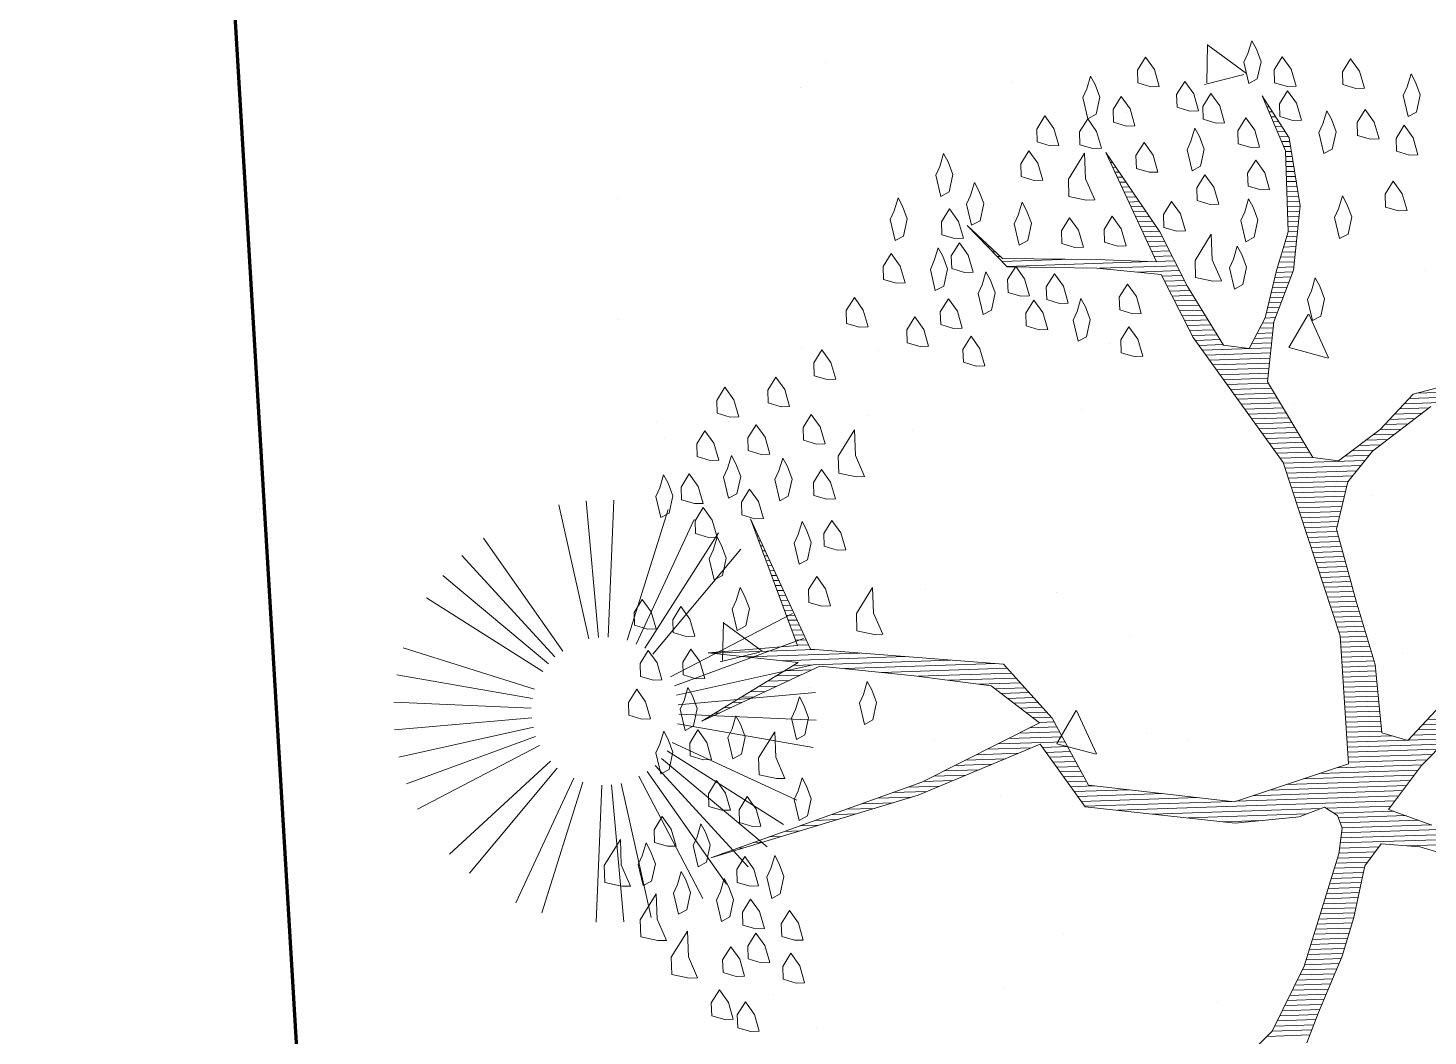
# Model space of a CAD drawing. Header units: millimetres. Extents: x 111 to 1506, y 14 to 566.
# Drawn here: x 216.004 to 217.943, y 135.27 to 136.667 of the extents above; entities that cross this region are included whole.
import ezdxf

# ---------------------------------------------------------------- set-up
doc = ezdxf.new("R2010")
doc.units = ezdxf.units.MM
for name, color, linetype, lineweight in [('ARBOLES', 78, 'Continuous', 5), ('mobiliario', 45, 'Continuous', 13), ('PALMERAS114', 114, 'Continuous', 5)]:
    doc.layers.add(name, color=color, linetype=linetype, lineweight=lineweight)
doc.styles.add('ATTR', font='romans.shx', dxfattribs={"width": 0.8, "height": 2.52})

# ---------------------------------------------------------------- blocks, each defined once
blk = doc.blocks.new('EVG7')
for p, q in [((-6.59, 19.1), (-16.71, 56.87)), ((-3.91, 19.67), (-9.01, 58.4)), ((1.55, 19.67), (6.65, 58.4)), ((4.23, 19.1), (14.35, 56.87)), ((-9.21, 18.3), (-24.14, 54.35)), ((6.85, 18.3), (21.78, 54.35)), ((-11.62, 16.99), (-31.18, 50.87)), ((9.26, 16.99), (28.82, 50.87)), ((-13.82, 15.38), (-37.7, 46.51)), ((-16, 13.74), (-43.6, 41.34)), ((-17.84, 11.7), (-48.78, 35.44)), ((15.48, 11.7), (46.42, 35.44)), ((17.04, 9.43), (50.78, 28.91)), ((-20.59, 6.96), (-56.61, 21.87)), ((18.24, 6.96), (54.25, 21.87)), ((-21.61, 4.39), (-59.13, 14.44)), ((19.8, 1.68), (58.31, 6.74)), ((-22.19, -1.09), (-61.18, -1.09)), ((-22.16, -3.85), (-60.66, -8.92)), ((19.8, -3.85), (58.31, -8.92)), ((19.83, -1.09), (58.82, -1.09)), ((19.25, -6.56), (56.78, -16.62)), ((-20.59, -9.13), (-56.61, -24.05)), ((-19.4, -11.61), (-53.14, -31.09)), ((-17.84, -13.87), (-48.78, -37.61)), ((15.48, -13.87), (46.42, -37.61)), ((-13.82, -17.56), (-37.7, -48.69)), ((-11.62, -19.17), (-31.18, -53.05)), ((9.26, -19.17), (28.82, -53.05)), ((11.46, -17.56), (35.35, -48.69)), ((13.64, -15.91), (41.25, -43.51)), ((-9.21, -20.47), (-24.14, -56.52)), ((-6.59, -21.27), (-16.71, -59.04)), ((-3.91, -21.84), (-9.01, -60.57)), ((-1.18, -22.12), (-1.18, -61.09)), ((4.23, -21.27), (14.35, -59.04)), ((6.85, -20.47), (21.78, -56.52))]:
    blk.add_line(p, q)
at = {"style": 'ATTR', "width": 0.8, "flags": 9}
blk.add_attdef('ESTCODE', (0, 0), '', height=0.7, dxfattribs=at)
blk = doc.blocks.new('*X16')
at = {"color": 0}
for p, q in [((17.5775, 17.92), (17.578, 17.92)), ((17.5814, 17.91), (17.584, 17.91)), ((17.5852, 17.9), (17.59, 17.9)), ((17.5891, 17.89), (17.596, 17.89)), ((17.5929, 17.88), (17.602, 17.88)), ((17.5967, 17.87), (17.608, 17.87)), ((17.6006, 17.86), (17.614, 17.86)), ((17.6044, 17.85), (17.62, 17.85)), ((17.6083, 17.84), (17.626, 17.84)), ((17.2621, 17.82), (17.2622, 17.82)), ((17.2663, 17.81), (17.2685, 17.81)), ((17.6121, 17.83), (17.6285, 17.83)), ((17.616, 17.82), (17.6298, 17.82)), ((17.6191, 17.81), (17.631, 17.81)), ((17.2706, 17.8), (17.2748, 17.8)), ((17.2748, 17.79), (17.2811, 17.79)), ((17.6191, 17.8), (17.6323, 17.8)), ((17.6191, 17.79), (17.6335, 17.79)), ((17.279, 17.78), (17.2874, 17.78)), ((17.2832, 17.77), (17.2937, 17.77)), ((17.2875, 17.76), (17.3001, 17.76)), ((17.6191, 17.78), (17.6348, 17.78)), ((17.6191, 17.77), (17.636, 17.77)), ((17.6191, 17.76), (17.6373, 17.76)), ((17.2917, 17.75), (17.3064, 17.75)), ((17.2959, 17.74), (17.3127, 17.74)), ((17.3002, 17.73), (17.319, 17.73)), ((17.6191, 17.75), (17.6385, 17.75)), ((17.6191, 17.74), (17.6398, 17.74)), ((17.6191, 17.73), (17.641, 17.73)), ((17.3044, 17.72), (17.3253, 17.72)), ((17.3086, 17.71), (17.3316, 17.71)), ((17.3129, 17.7), (17.3379, 17.7)), ((17.6191, 17.72), (17.6423, 17.72)), ((17.6191, 17.71), (17.6435, 17.71)), ((17.6191, 17.7), (17.6445, 17.7)), ((16.9852, 17.68), (16.9856, 17.68)), ((17.3171, 17.69), (17.3443, 17.69)), ((17.3213, 17.68), (17.3506, 17.68)), ((17.6191, 17.69), (17.6431, 17.69)), ((17.6191, 17.68), (17.6418, 17.68)), ((16.9942, 17.67), (16.9956, 17.67)), ((17.0032, 17.66), (17.0056, 17.66)), ((17.0122, 17.65), (17.0156, 17.65)), ((17.3256, 17.67), (17.3569, 17.67)), ((17.3298, 17.66), (17.3632, 17.66)), ((17.334, 17.65), (17.368, 17.65)), ((17.619, 17.65), (17.6378, 17.65)), ((17.6191, 17.67), (17.6405, 17.67)), ((17.6191, 17.66), (17.6391, 17.66)), ((17.0212, 17.64), (17.0256, 17.64)), ((17.0302, 17.63), (17.0356, 17.63)), ((17.0392, 17.62), (17.0456, 17.62)), ((17.3382, 17.64), (17.3727, 17.64)), ((17.3425, 17.63), (17.3773, 17.63)), ((17.3467, 17.62), (17.3819, 17.62)), ((17.6091, 17.62), (17.6338, 17.62)), ((17.6124, 17.63), (17.6351, 17.63)), ((17.6157, 17.64), (17.6365, 17.64)), ((17.0482, 17.61), (17.1861, 17.61)), ((17.0572, 17.6), (17.3444, 17.6)), ((17.2417, 17.59), (17.3957, 17.59)), ((17.3509, 17.61), (17.3865, 17.61)), ((17.3552, 17.6), (17.3911, 17.6)), ((17.5991, 17.59), (17.6298, 17.59)), ((17.6024, 17.6), (17.6311, 17.6)), ((17.6057, 17.61), (17.6325, 17.61)), ((17.3167, 17.58), (17.4003, 17.58)), ((17.3657, 17.57), (17.405, 17.57)), ((17.3704, 17.56), (17.4096, 17.56)), ((17.5899, 17.56), (17.6219, 17.56)), ((17.5926, 17.57), (17.6261, 17.57)), ((17.5957, 17.58), (17.6285, 17.58)), ((17.3751, 17.55), (17.4142, 17.55)), ((17.3797, 17.54), (17.4197, 17.54)), ((17.5844, 17.54), (17.6136, 17.54)), ((17.5872, 17.55), (17.6178, 17.55)), ((17.3844, 17.53), (17.4254, 17.53)), ((17.3891, 17.52), (17.4311, 17.52)), ((17.3937, 17.51), (17.4369, 17.51)), ((17.5762, 17.51), (17.6011, 17.51)), ((17.579, 17.52), (17.6053, 17.52)), ((17.5817, 17.53), (17.6094, 17.53)), ((17.3984, 17.5), (17.4426, 17.5)), ((17.4031, 17.49), (17.4483, 17.49)), ((17.4077, 17.48), (17.454, 17.48)), ((17.568, 17.48), (17.5886, 17.48)), ((17.5708, 17.49), (17.5928, 17.49)), ((17.5735, 17.5), (17.5969, 17.5)), ((17.4124, 17.47), (17.4597, 17.47)), ((17.4171, 17.46), (17.4654, 17.46)), ((17.4217, 17.45), (17.4711, 17.45)), ((17.5509, 17.45), (17.582, 17.45)), ((17.5566, 17.46), (17.5834, 17.46)), ((17.5623, 17.47), (17.5849, 17.47)), ((17.4276, 17.44), (17.4769, 17.44)), ((17.4343, 17.43), (17.4826, 17.43)), ((17.441, 17.42), (17.5777, 17.42)), ((17.5394, 17.43), (17.5792, 17.43)), ((17.5452, 17.44), (17.5806, 17.44)), ((17.4476, 17.41), (17.5763, 17.41)), ((17.4543, 17.4), (17.5749, 17.4)), ((17.461, 17.39), (17.5734, 17.39)), ((17.4676, 17.38), (17.572, 17.38)), ((17.4743, 17.37), (17.5706, 17.37)), ((17.481, 17.36), (17.5692, 17.36)), ((17.4876, 17.35), (17.5695, 17.35)), ((17.4943, 17.34), (17.5751, 17.34)), ((17.501, 17.33), (17.5807, 17.33)), ((17.5076, 17.32), (17.5862, 17.32)), ((17.5143, 17.31), (17.5918, 17.31)), ((17.8487, 17.31), (17.9816, 17.31)), ((17.8637, 17.32), (18.0288, 17.32)), ((17.521, 17.3), (17.5973, 17.3)), ((17.5276, 17.29), (17.6029, 17.29)), ((17.8287, 17.29), (17.887, 17.29)), ((17.8387, 17.3), (17.9283, 17.3)), ((17.5343, 17.28), (17.6084, 17.28)), ((17.541, 17.27), (17.614, 17.27)), ((17.5476, 17.26), (17.6195, 17.26)), ((17.7987, 17.26), (17.845, 17.26)), ((17.8087, 17.27), (17.859, 17.27)), ((17.8187, 17.28), (17.873, 17.28)), ((17.5543, 17.25), (17.6251, 17.25)), ((17.561, 17.24), (17.6307, 17.24)), ((17.5676, 17.23), (17.6362, 17.23)), ((17.7599, 17.23), (17.803, 17.23)), ((17.7741, 17.24), (17.817, 17.24)), ((17.7884, 17.25), (17.831, 17.25)), ((17.5743, 17.22), (17.6418, 17.22)), ((17.581, 17.21), (17.6473, 17.21)), ((17.5876, 17.2), (17.6529, 17.2)), ((17.717, 17.2), (17.7653, 17.2)), ((17.7313, 17.21), (17.775, 17.21)), ((17.7456, 17.22), (17.789, 17.22)), ((17.5939, 17.19), (17.7568, 17.19)), ((17.5968, 17.18), (17.7482, 17.18)), ((17.5998, 17.17), (17.7396, 17.17)), ((17.6027, 17.16), (17.731, 17.16)), ((17.6056, 17.15), (17.7225, 17.15)), ((17.6085, 17.14), (17.7189, 17.14)), ((17.6115, 17.13), (17.7161, 17.13)), ((17.6144, 17.12), (17.7134, 17.12)), ((16.5321, 17.11), (16.5325, 17.11)), ((16.5355, 17.1), (16.5367, 17.1)), ((16.5388, 17.09), (16.5409, 17.09)), ((17.6173, 17.11), (17.7107, 17.11)), ((17.6203, 17.1), (17.7079, 17.1)), ((17.6232, 17.09), (17.7052, 17.09)), ((16.5421, 17.08), (16.5451, 17.08)), ((16.5454, 17.07), (16.5493, 17.07)), ((16.5488, 17.06), (16.5535, 17.06)), ((17.6261, 17.08), (17.7025, 17.08)), ((17.629, 17.07), (17.6998, 17.07)), ((17.632, 17.06), (17.697, 17.06)), ((16.5521, 17.05), (16.5577, 17.05)), ((16.5554, 17.04), (16.5619, 17.04)), ((16.5588, 17.03), (16.566, 17.03)), ((17.6349, 17.05), (17.6968, 17.05)), ((17.6378, 17.04), (17.6992, 17.04)), ((17.6407, 17.03), (17.7015, 17.03)), ((16.5621, 17.02), (16.5702, 17.02)), ((16.5654, 17.01), (16.5744, 17.01)), ((17.6437, 17.02), (17.7039, 17.02)), ((17.6466, 17.01), (17.7062, 17.01)), ((16.5688, 17), (16.5786, 17)), ((16.5721, 16.99), (16.5828, 16.99)), ((16.5754, 16.98), (16.587, 16.98)), ((17.6495, 17), (17.7086, 17)), ((17.6524, 16.99), (17.7109, 16.99)), ((17.6554, 16.98), (17.7133, 16.98)), ((16.5788, 16.97), (16.5912, 16.97)), ((16.5821, 16.96), (16.5954, 16.96)), ((16.5854, 16.95), (16.5996, 16.95)), ((17.6583, 16.97), (17.7156, 16.97)), ((17.6612, 16.96), (17.718, 16.96)), ((17.6642, 16.95), (17.7204, 16.95)), ((16.5888, 16.94), (16.6038, 16.94)), ((16.5921, 16.93), (16.608, 16.93)), ((16.5954, 16.92), (16.6122, 16.92)), ((17.6671, 16.94), (17.7227, 16.94)), ((17.67, 16.93), (17.7251, 16.93)), ((17.6729, 16.92), (17.7274, 16.92)), ((16.5988, 16.91), (16.6164, 16.91)), ((16.6021, 16.9), (16.6206, 16.9)), ((17.6759, 16.91), (17.7298, 16.91)), ((17.6788, 16.9), (17.7324, 16.9)), ((16.6054, 16.89), (16.6248, 16.89)), ((16.6088, 16.88), (16.629, 16.88)), ((16.6121, 16.87), (16.6331, 16.87)), ((17.6817, 16.89), (17.7351, 16.89)), ((17.6846, 16.88), (17.7378, 16.88)), ((17.6876, 16.87), (17.7404, 16.87)), ((16.443, 16.85), (16.6488, 16.85)), ((16.513, 16.84), (16.7388, 16.84)), ((16.6154, 16.86), (16.6373, 16.86)), ((17.6905, 16.86), (17.7431, 16.86)), ((17.6934, 16.85), (17.7458, 16.85)), ((17.6957, 16.84), (17.7484, 16.84)), ((16.583, 16.83), (16.8288, 16.83)), ((16.5885, 16.81), (16.6422, 16.81)), ((16.6062, 16.82), (16.9188, 16.82)), ((16.7083, 16.81), (17.0088, 16.81)), ((17.6961, 16.83), (17.7511, 16.83)), ((17.6964, 16.82), (17.7538, 16.82)), ((17.6967, 16.81), (17.7564, 16.81)), ((16.5355, 16.78), (16.5722, 16.78)), ((16.5531, 16.79), (16.5956, 16.79)), ((16.5708, 16.8), (16.6189, 16.8)), ((16.7816, 16.8), (17.0309, 16.8)), ((16.8532, 16.79), (17.0394, 16.79)), ((16.9132, 16.78), (17.0478, 16.78)), ((17.6971, 16.8), (17.7591, 16.8)), ((17.6974, 16.79), (17.7618, 16.79)), ((17.6977, 16.78), (17.7639, 16.78)), ((16.5001, 16.76), (16.5256, 16.76)), ((16.5178, 16.77), (16.5489, 16.77)), ((16.9732, 16.77), (17.0563, 16.77)), ((17.0054, 16.76), (17.0647, 16.76)), ((17.6981, 16.77), (17.7645, 16.77)), ((17.6984, 16.76), (17.7651, 16.76)), ((16.447, 16.73), (16.4556, 16.73)), ((16.4647, 16.74), (16.4789, 16.74)), ((16.4824, 16.75), (16.5022, 16.75)), ((17.0177, 16.75), (17.0732, 16.75)), ((17.0299, 16.74), (17.0817, 16.74)), ((17.0421, 16.73), (17.0901, 16.73)), ((17.6987, 16.75), (17.7657, 16.75)), ((17.6991, 16.74), (17.7664, 16.74)), ((17.6994, 16.73), (17.767, 16.73)), ((16.4293, 16.72), (16.4322, 16.72)), ((17.0543, 16.72), (17.0986, 16.72)), ((17.0665, 16.71), (17.1071, 16.71)), ((17.0788, 16.7), (17.1155, 16.7)), ((17.6997, 16.72), (17.7676, 16.72)), ((17.7001, 16.71), (17.7682, 16.71)), ((17.7004, 16.7), (17.7689, 16.7)), ((17.0504, 16.67), (17.1313, 16.67)), ((17.0719, 16.68), (17.1263, 16.68)), ((17.091, 16.69), (17.1213, 16.69)), ((17.7007, 16.69), (17.7695, 16.69)), ((17.7011, 16.68), (17.7701, 16.68)), ((17.7014, 16.67), (17.7707, 16.67)), ((17.8635, 16.67), (17.9451, 16.67)), ((16.9858, 16.64), (17.0741, 16.64)), ((17.0073, 16.65), (17.1413, 16.65)), ((17.0288, 16.66), (17.1363, 16.66)), ((17.0964, 16.64), (17.1463, 16.64)), ((17.7017, 16.66), (17.7714, 16.66)), ((17.7021, 16.65), (17.772, 16.65)), ((17.7024, 16.64), (17.7924, 16.64)), ((17.8335, 16.64), (17.9134, 16.64)), ((17.8435, 16.65), (17.924, 16.65)), ((17.8535, 16.66), (17.9345, 16.66)), ((16.9427, 16.62), (17.0214, 16.62)), ((16.9642, 16.63), (17.0477, 16.63)), ((17.1031, 16.63), (17.1513, 16.63)), ((17.1097, 16.62), (17.1563, 16.62)), ((17.7027, 16.63), (17.8224, 16.63)), ((17.7031, 16.62), (17.8923, 16.62)), ((17.8235, 16.63), (17.9029, 16.63)), ((16.8781, 16.59), (16.9423, 16.59)), ((16.8996, 16.6), (16.9686, 16.6)), ((16.9211, 16.61), (16.995, 16.61)), ((17.1164, 16.61), (17.1613, 16.61)), ((17.1231, 16.6), (17.1663, 16.6)), ((17.1297, 16.59), (17.1713, 16.59)), ((17.7034, 16.61), (17.8818, 16.61)), ((17.7037, 16.6), (17.8712, 16.6)), ((17.7041, 16.59), (17.8606, 16.59)), ((16.7953, 16.56), (16.8632, 16.56)), ((16.8265, 16.57), (16.8895, 16.57)), ((16.8565, 16.58), (16.9159, 16.58)), ((17.1364, 16.58), (17.1763, 16.58)), ((17.1431, 16.57), (17.1813, 16.57)), ((17.1497, 16.56), (17.1971, 16.56)), ((17.6123, 16.56), (17.8338, 16.56)), ((17.646, 16.57), (17.8418, 16.57)), ((17.6798, 16.58), (17.8501, 16.58)), ((16.7015, 16.53), (16.7578, 16.53)), ((16.7328, 16.54), (16.7955, 16.54)), ((16.764, 16.55), (16.8332, 16.55)), ((17.1564, 16.55), (17.2651, 16.55)), ((17.163, 16.54), (17.3331, 16.54)), ((17.1697, 16.53), (17.401, 16.53)), ((17.511, 16.53), (17.8098, 16.53)), ((17.5448, 16.54), (17.8178, 16.54)), ((17.5785, 16.55), (17.8258, 16.55)), ((16.6078, 16.5), (16.6447, 16.5)), ((16.639, 16.51), (16.6824, 16.51)), ((16.6703, 16.52), (16.7201, 16.52)), ((17.1764, 16.52), (17.469, 16.52)), ((17.2412, 16.51), (17.7938, 16.51)), ((17.3112, 16.5), (17.6466, 16.5)), ((17.4773, 16.52), (17.8018, 16.52)), ((17.6564, 16.5), (17.7858, 16.5)), ((16.5453, 16.48), (16.5693, 16.48)), ((16.5765, 16.49), (16.607, 16.49)), ((17.3812, 16.49), (17.6166, 16.49)), ((17.4512, 16.48), (17.5245, 16.48)), ((17.6714, 16.49), (17.7899, 16.49)), ((17.6804, 16.48), (17.8149, 16.48)), ((16.4515, 16.45), (16.4563, 16.45)), ((16.4828, 16.46), (16.494, 16.46)), ((16.514, 16.47), (16.5317, 16.47)), ((17.6837, 16.47), (17.8399, 16.47)), ((17.6855, 16.45), (17.8986, 16.45)), ((17.687, 16.46), (17.8649, 16.46)), ((17.6805, 16.42), (17.7592, 16.42)), ((17.6822, 16.43), (17.9666, 16.43)), ((17.6839, 16.44), (17.9326, 16.44)), ((17.8145, 16.42), (18.0006, 16.42)), ((17.6722, 16.39), (17.7352, 16.39)), ((17.6757, 16.4), (17.7432, 16.4)), ((17.6789, 16.41), (17.7512, 16.41)), ((17.6653, 16.37), (17.7264, 16.37)), ((17.6687, 16.38), (17.7289, 16.38)), ((17.6549, 16.34), (17.7189, 16.34)), ((17.6584, 16.35), (17.7214, 16.35)), ((17.6618, 16.36), (17.7239, 16.36)), ((17.6445, 16.31), (17.7114, 16.31)), ((17.648, 16.32), (17.7139, 16.32)), ((17.6514, 16.33), (17.7164, 16.33)), ((17.6341, 16.28), (17.7038, 16.28)), ((17.6376, 16.29), (17.7064, 16.29)), ((17.6411, 16.3), (17.7089, 16.3)), ((17.6237, 16.25), (17.6938, 16.25)), ((17.6272, 16.26), (17.6971, 16.26)), ((17.6307, 16.27), (17.7005, 16.27)), ((17.6168, 16.23), (17.6871, 16.23)), ((17.6203, 16.24), (17.6905, 16.24)), ((17.6064, 16.2), (17.6766, 16.2)), ((17.6099, 16.21), (17.6805, 16.21)), ((17.6134, 16.22), (17.6838, 16.22)), ((17.5928, 16.17), (17.6627, 16.17)), ((17.5981, 16.18), (17.6673, 16.18)), ((17.603, 16.19), (17.6719, 16.19)), ((17.5768, 16.14), (17.6489, 16.14)), ((17.5821, 16.15), (17.6535, 16.15)), ((17.5874, 16.16), (17.6581, 16.16)), ((17.5608, 16.11), (17.635, 16.11)), ((17.5661, 16.12), (17.6396, 16.12)), ((17.5714, 16.13), (17.6443, 16.13)), ((17.5501, 16.09), (17.6259, 16.09)), ((17.5554, 16.1), (17.6304, 16.1)), ((17.5341, 16.06), (17.6131, 16.06)), ((17.5394, 16.07), (17.6174, 16.07)), ((17.5448, 16.08), (17.6216, 16.08)), ((17.5234, 16.05), (17.6088, 16.05))]:
    blk.add_line(p, q, dxfattribs=at)
blk = doc.blocks.new('E1E')
at = {"layer": 'ARBOLES', "ltscale": 0.2}
for p, q in [((96.4042, 59.0005), (96.4042, 59.0005)), ((96.4916, 58.9742), (96.4916, 58.9742)), ((96.1395, 58.8197), (96.1395, 58.8197)), ((96.6386, 58.7496), (96.6386, 58.7496)), ((95.801, 58.7086), (95.801, 58.7086)), ((96.0816, 58.6988), (96.0816, 58.6988)), ((96.7277, 58.6218), (96.7277, 58.6218)), ((96.2657, 58.527), (96.2657, 58.527)), ((96.7897, 58.5418), (96.7897, 58.5418)), ((96.4032, 58.4799), (96.4032, 58.4799)), ((96.6289, 58.4788), (96.6289, 58.4788)), ((96.7825, 58.4946), (96.7278, 58.4546)), ((96.8025, 58.431), (96.78, 58.4907)), ((96.0502, 58.4349), (96.0502, 58.4349)), ((96.8019, 58.4317), (96.7246, 58.4514)), ((96.2114, 58.4099), (96.1441, 58.4015)), ((96.2025, 58.3466), (96.2117, 58.4097)), ((96.2019, 58.3461), (96.1439, 58.4008)), ((96.0788, 58.338), (96.0788, 58.338)), ((96.0113, 58.3231), (96.0113, 58.3231)), ((96.5104, 58.2531), (96.5104, 58.2531)), ((95.7543, 58.1961), (95.7543, 58.1961)), ((96.1659, 58.1962), (96.1659, 58.1962)), ((96.3063, 58.1771), (96.3063, 58.1771)), ((97.0096, 58.183), (97.0096, 58.183)), ((97.032, 58.1625), (97.032, 58.1625)), ((95.7346, 58.0534), (95.7346, 58.0534)), ((96.6306, 58.0145), (96.6306, 58.0145)), ((96.7075, 58.0206), (96.7075, 58.0206)), ((97.1546, 58.0293), (97.1546, 58.0293)), ((96.8535, 57.957), (96.8535, 57.957)), ((96.7329, 57.9133), (96.7329, 57.9133)), ((96.3831, 57.8787), (96.3831, 57.8787)), ((95.8816, 57.8288), (95.8816, 57.8288)), ((97.2321, 57.8433), (97.2321, 57.8433)), ((96.3808, 57.7588), (96.3808, 57.7588)), ((96.0586, 57.7367), (96.0586, 57.7367)), ((96.5308, 57.6837), (96.5308, 57.6837)), ((96.0916, 57.5886), (96.0336, 57.6433)), ((96.1011, 57.6524), (96.0338, 57.644)), ((96.0922, 57.5891), (96.1014, 57.6522)), ((96.5309, 57.6553), (96.5309, 57.6553)), ((97.0189, 57.5576), (97.0189, 57.5576)), ((96.9955, 57.5021), (96.9955, 57.5021)), ((95.9403, 57.448), (95.9403, 57.448)), ((96.6945, 57.4157), (96.6945, 57.4157)), ((96.4995, 57.3914), (96.4995, 57.3914)), ((96.3968, 57.2987), (96.3421, 57.2587)), ((96.4168, 57.2351), (96.3942, 57.2948)), ((96.37, 57.2738), (96.37, 57.2738)), ((96.2526, 57.2622), (96.2526, 57.2622)), ((96.4161, 57.2358), (96.3388, 57.2555))]:
    blk.add_line(p, q, dxfattribs=at)
for points in [[(95.6379, 58.7155), (95.6387, 58.6613), (95.6373, 58.5593), (95.6439, 58.4921), (95.6591, 58.4054), (95.6476, 58.3613), (95.5861, 58.3417), (95.4965, 58.333)], [(95.5811, 58.3005), (95.6577, 58.3035), (95.6347, 58.2152), (95.5632, 58.0431)], [(95.6102, 58.0251), (95.6715, 58.1849), (95.7164, 58.1893), (95.7692, 58.0881), (95.8387, 58.0021), (95.9139, 57.9032), (95.9263, 57.8229), (95.9075, 57.76), (95.8454, 57.6544)], [(95.8274, 57.6074), (95.8801, 57.6465), (95.909, 57.7217), (95.9538, 57.7962), (95.9957, 57.8071), (96.1128, 57.719), (96.1404, 57.6221), (96.1426, 57.5296), (96.173, 57.4262), (96.2324, 57.3279), (96.3004, 57.2803), (96.2302, 57.3504), (96.1752, 57.4739), (96.1686, 57.5412), (96.1563, 57.6214), (96.162, 57.6785), (96.2039, 57.6894), (96.2965, 57.6215), (96.3732, 57.5543), (96.5063, 57.4655), (96.3594, 57.6027), (96.4534, 57.6368), (96.5994, 57.694), (96.6746, 57.6651), (96.5871, 57.7041), (96.4476, 57.6498), (96.3442, 57.6194), (96.2553, 57.6966), (96.0383, 57.8338), (95.8415, 58.0658), (95.7481, 58.258), (95.9006, 58.3882), (96.1362, 58.4542), (96.2345, 58.3733), (96.3437, 58.3206), (96.6509, 58.4184), (96.8252, 58.2544), (96.6733, 58.4206), (96.807, 58.4879), (96.6617, 58.4466), (96.7737, 58.5977), (96.6263, 58.4386), (96.4745, 58.3944), (96.3488, 58.3618), (96.2512, 58.3884), (96.3956, 58.5541), (96.6745, 58.803), (96.3934, 58.5765), (96.2367, 58.421), (96.1282, 58.4896), (95.8861, 58.4207), (95.7914, 58.3708), (95.7582, 58.3404), (95.7329, 58.3447), (95.7177, 58.3613), (95.7068, 58.4033), (95.69, 58.5984), (95.6986, 58.7192), (95.7556, 58.8537)]]:
    blk.add_lwpolyline(points, dxfattribs=at)
for points in [[(96.5037, 59.0465), (96.5261, 59.0486), (96.5348, 59.0291), (96.5305, 59.0038), (96.5088, 59.0176), (96.4907, 59.0407)], [(96.5514, 59.0443), (96.5738, 59.0465), (96.5825, 59.027), (96.5782, 59.0017), (96.5565, 59.0154), (96.5384, 59.0385)], [(96.6324, 59.0025), (96.6613, 59.0075), (96.6729, 58.9815), (96.6643, 58.9309), (96.6469, 58.9699), (96.6194, 58.9967)], [(96.5609, 58.9706), (96.5833, 58.9728), (96.592, 58.9533), (96.5876, 58.928), (96.5659, 58.9417), (96.5479, 58.9648)], [(96.704, 58.9642), (96.7329, 58.9693), (96.7445, 58.9433), (96.7359, 58.8926), (96.7185, 58.9317), (96.691, 58.9584)], [(96.464, 58.9431), (96.4864, 58.9452), (96.4951, 58.9257), (96.4908, 58.9004), (96.4691, 58.9141), (96.451, 58.9373)], [(96.5305, 58.9337), (96.5529, 58.9359), (96.5616, 58.9164), (96.5573, 58.8911), (96.5356, 58.9048), (96.5175, 58.9279)], [(96.7091, 58.8652), (96.7098, 58.8811), (96.6889, 58.9107), (96.6787, 58.8984), (96.6838, 58.8695), (96.699, 58.8529), (96.7113, 58.8428)], [(96.7937, 58.9028), (96.8226, 58.9079), (96.8342, 58.8819), (96.8255, 58.8313), (96.8082, 58.8703), (96.7807, 58.897)], [(96.493, 58.878), (96.5154, 58.8802), (96.5241, 58.8607), (96.5198, 58.8354), (96.4981, 58.8491), (96.48, 58.8722)], [(96.5602, 58.8846), (96.5826, 58.8868), (96.5913, 58.8672), (96.587, 58.8419), (96.5653, 58.8557), (96.5472, 58.8788)], [(96.6383, 58.8492), (96.639, 58.8651), (96.618, 58.8947), (96.6079, 58.8824), (96.613, 58.8535), (96.6282, 58.8369), (96.6405, 58.8268)], [(96.7814, 58.8428), (96.7821, 58.8587), (96.7612, 58.8883), (96.7511, 58.876), (96.7561, 58.8471), (96.7713, 58.8305), (96.7836, 58.8204)], [(96.5747, 58.7819), (96.5754, 58.7978), (96.5545, 58.8275), (96.5443, 58.8152), (96.5494, 58.7863), (96.5646, 58.7696), (96.5769, 58.7595)], [(96.5957, 58.8224), (96.6181, 58.8246), (96.6268, 58.8051), (96.6224, 58.7798), (96.6007, 58.7935), (96.5827, 58.8166)], [(96.7085, 58.7791), (96.7092, 58.795), (96.6882, 58.8247), (96.6781, 58.8124), (96.6832, 58.7835), (96.6984, 58.7668), (96.7107, 58.7567)], [(96.7482, 58.8124), (96.7706, 58.8146), (96.7793, 58.7951), (96.775, 58.7698), (96.7533, 58.7835), (96.7352, 58.8066)], [(96.6297, 58.7285), (96.6521, 58.7307), (96.6608, 58.7111), (96.6565, 58.6858), (96.6348, 58.6996), (96.6167, 58.7227)], [(96.6868, 58.7227), (96.7092, 58.7249), (96.7179, 58.7054), (96.7136, 58.6801), (96.6919, 58.6938), (96.6738, 58.7169)], [(96.5813, 58.6446), (96.582, 58.6605), (96.5611, 58.6901), (96.551, 58.6778), (96.556, 58.6489), (96.5712, 58.6323), (96.5835, 58.6222)], [(96.8242, 58.6592), (96.8249, 58.6751), (96.8039, 58.7047), (96.7938, 58.6924), (96.7989, 58.6635), (96.8141, 58.6469), (96.8264, 58.6368)], [(96.6225, 58.6396), (96.6515, 58.6446), (96.663, 58.6186), (96.6544, 58.568), (96.637, 58.607), (96.6095, 58.6338)], [(96.7476, 58.6563), (96.77, 58.6585), (96.7787, 58.6389), (96.7744, 58.6136), (96.7527, 58.6274), (96.7346, 58.6505)], [(96.7223, 58.5905), (96.7231, 58.6064), (96.7021, 58.636), (96.692, 58.6237), (96.697, 58.5948), (96.7122, 58.5782), (96.7245, 58.5681)], [(96.8142, 58.5768), (96.8149, 58.5927), (96.7939, 58.6223), (96.7838, 58.61), (96.7889, 58.5811), (96.804, 58.5645), (96.8163, 58.5544)], [(96.8676, 58.6318), (96.89, 58.634), (96.8987, 58.6144), (96.8944, 58.5891), (96.8727, 58.6029), (96.8546, 58.626)], [(96.6364, 58.521), (96.6371, 58.5369), (96.6161, 58.5665), (96.606, 58.5542), (96.6111, 58.5253), (96.6263, 58.5087), (96.6385, 58.4986)], [(96.8742, 58.5645), (96.8966, 58.5667), (96.9053, 58.5472), (96.9009, 58.5219), (96.8792, 58.5356), (96.8612, 58.5588)], [(96.8091, 58.5356), (96.8315, 58.5378), (96.8402, 58.5183), (96.8359, 58.493), (96.8142, 58.5067), (96.7961, 58.5298)], [(96.541, 58.4552), (96.5417, 58.4711), (96.5207, 58.5007), (96.5106, 58.4884), (96.5157, 58.4595), (96.5309, 58.4429), (96.5432, 58.4328)], [(96.8511, 58.4763), (96.8735, 58.4785), (96.8822, 58.459), (96.8779, 58.4337), (96.8562, 58.4474), (96.8381, 58.4705)], [(96.9154, 58.4894), (96.9378, 58.4916), (96.9465, 58.4721), (96.9422, 58.4468), (96.9205, 58.4605), (96.9024, 58.4836)], [(96.7962, 58.3896), (96.7969, 58.4055), (96.7759, 58.4351), (96.7658, 58.4228), (96.7709, 58.3939), (96.7861, 58.3773), (96.7984, 58.3671)], [(96.562, 58.3554), (96.5909, 58.3605), (96.6025, 58.3345), (96.5939, 58.2839), (96.5765, 58.3229), (96.549, 58.3496)], [(96.8635, 58.326), (96.8642, 58.3419), (96.8432, 58.3715), (96.8331, 58.3592), (96.8382, 58.3303), (96.8534, 58.3137), (96.8657, 58.3036)], [(96.6603, 58.3446), (96.6828, 58.3468), (96.6914, 58.3273), (96.6871, 58.302), (96.6654, 58.3157), (96.6473, 58.3388)], [(96.7421, 58.2486), (96.7428, 58.2645), (96.7218, 58.2941), (96.7117, 58.2818), (96.7168, 58.2529), (96.732, 58.2363), (96.7443, 58.2261)], [(96.8787, 58.3094), (96.9011, 58.3116), (96.9098, 58.292), (96.9055, 58.2667), (96.8838, 58.2805), (96.8657, 58.3036)], [(96.985, 58.2632), (96.9857, 58.2791), (96.9647, 58.3087), (96.9546, 58.2964), (96.9597, 58.2675), (96.9749, 58.2509), (96.9872, 58.2408)], [(96.9214, 58.266), (96.9438, 58.2682), (96.9525, 58.2487), (96.9481, 58.2234), (96.9264, 58.2371), (96.9084, 58.2602)], [(96.672, 58.2485), (96.6944, 58.2507), (96.7031, 58.2312), (96.6988, 58.2059), (96.6771, 58.2196), (96.659, 58.2427)], [(96.8187, 58.2515), (96.8411, 58.2537), (96.8498, 58.2342), (96.8455, 58.2089), (96.8238, 58.2226), (96.8057, 58.2457)], [(96.8925, 58.1908), (96.8932, 58.2067), (96.8722, 58.2364), (96.8621, 58.2241), (96.8672, 58.1951), (96.8824, 58.1785), (96.8947, 58.1684)], [(96.8116, 58.1626), (96.8123, 58.1785), (96.7913, 58.2081), (96.7812, 58.1958), (96.7863, 58.1669), (96.8014, 58.1503), (96.8137, 58.1402)], [(96.7197, 58.1762), (96.7422, 58.1784), (96.7508, 58.1589), (96.7465, 58.1336), (96.7248, 58.1473), (96.7067, 58.1705)], [(96.9243, 58.1894), (96.9467, 58.1916), (96.9554, 58.1721), (96.9511, 58.1468), (96.9294, 58.1605), (96.9113, 58.1836)], [(96.8492, 58.1481), (96.8716, 58.1503), (96.8803, 58.1308), (96.8759, 58.1055), (96.8542, 58.1192), (96.8362, 58.1423)], [(96.6887, 58.1235), (96.7176, 58.1285), (96.7292, 58.1025), (96.7206, 58.0519), (96.7032, 58.0909), (96.6757, 58.1177)], [(96.9208, 58.1099), (96.9432, 58.1121), (96.9518, 58.0926), (96.9475, 58.0672), (96.9258, 58.081), (96.9077, 58.1041)], [(96.7704, 58.0975), (96.7928, 58.0997), (96.8015, 58.0802), (96.7972, 58.0549), (96.7755, 58.0686), (96.7574, 58.0917)], [(96.8485, 58.0621), (96.8709, 58.0643), (96.8796, 58.0448), (96.8753, 58.0195), (96.8536, 58.0332), (96.8355, 58.0563)], [(96.7943, 57.9912), (96.8167, 57.9934), (96.8254, 57.9739), (96.8211, 57.9486), (96.7994, 57.9623), (96.7813, 57.9854)], [(96.5725, 57.8769), (96.5949, 57.879), (96.6036, 57.8595), (96.5993, 57.8342), (96.5776, 57.848), (96.5595, 57.8711)], [(96.6715, 57.882), (96.6939, 57.8842), (96.7026, 57.8647), (96.6983, 57.8394), (96.6766, 57.8531), (96.6585, 57.8762)], [(96.7771, 57.89), (96.7995, 57.8922), (96.8082, 57.8727), (96.8038, 57.8474), (96.7821, 57.8611), (96.764, 57.8842)], [(96.6311, 57.8328), (96.6535, 57.835), (96.6622, 57.8155), (96.6578, 57.7902), (96.6362, 57.8039), (96.6181, 57.827)], [(96.7475, 57.7989), (96.7699, 57.8011), (96.7786, 57.7816), (96.7743, 57.7563), (96.7526, 57.77), (96.7345, 57.7931)], [(96.4981, 57.7814), (96.5205, 57.7836), (96.5292, 57.7641), (96.5249, 57.7388), (96.5032, 57.7525), (96.4851, 57.7756)], [(96.6145, 57.7475), (96.6152, 57.7634), (96.5942, 57.793), (96.5841, 57.7807), (96.5892, 57.7518), (96.6044, 57.7352), (96.6167, 57.7251)], [(96.7034, 57.7403), (96.7041, 57.7562), (96.6832, 57.7859), (96.673, 57.7736), (96.6781, 57.7446), (96.6933, 57.728), (96.7056, 57.7179)], [(96.3347, 57.7632), (96.3571, 57.7654), (96.3658, 57.7459), (96.3615, 57.7206), (96.3398, 57.7343), (96.3217, 57.7574)], [(96.4511, 57.7293), (96.4519, 57.7452), (96.4309, 57.7748), (96.4208, 57.7625), (96.4258, 57.7336), (96.441, 57.717), (96.4533, 57.7069)], [(96.483, 57.7279), (96.5054, 57.7301), (96.5141, 57.7106), (96.5097, 57.6853), (96.488, 57.699), (96.4699, 57.7221)], [(96.5473, 57.7409), (96.5697, 57.7431), (96.5784, 57.7236), (96.5741, 57.6983), (96.5524, 57.712), (96.5343, 57.7351)], [(96.6492, 57.7396), (96.6716, 57.7417), (96.6803, 57.7222), (96.676, 57.6969), (96.6543, 57.7107), (96.6362, 57.7338)], [(96.7967, 57.6883), (96.7974, 57.7042), (96.7764, 57.7339), (96.7663, 57.7216), (96.7714, 57.6927), (96.7866, 57.676), (96.7989, 57.6659)], [(96.3637, 57.6982), (96.3861, 57.7003), (96.3948, 57.6808), (96.3905, 57.6555), (96.3688, 57.6692), (96.3507, 57.6924)], [(96.6854, 57.6933), (96.7078, 57.6955), (96.7165, 57.676), (96.7122, 57.6507), (96.6905, 57.6644), (96.6724, 57.6875)], [(96.6023, 57.6174), (96.603, 57.6333), (96.582, 57.6629), (96.5719, 57.6506), (96.577, 57.6217), (96.5922, 57.6051), (96.6045, 57.595)], [(96.6883, 57.6167), (96.689, 57.6326), (96.6681, 57.6622), (96.6579, 57.6499), (96.663, 57.621), (96.6782, 57.6044), (96.6905, 57.5943)], [(96.7541, 57.5914), (96.7548, 57.6073), (96.7339, 57.637), (96.7237, 57.6247), (96.7288, 57.5958), (96.744, 57.5791), (96.7563, 57.569)], [(96.4946, 57.6317), (96.517, 57.6339), (96.5257, 57.6144), (96.5214, 57.5891), (96.4997, 57.6028), (96.4816, 57.626)], [(96.1021, 57.5505), (96.1028, 57.5664), (96.0818, 57.596), (96.0717, 57.5837), (96.0768, 57.5548), (96.092, 57.5382), (96.1043, 57.5281)], [(96.2424, 57.5506), (96.2431, 57.5665), (96.2221, 57.5961), (96.212, 57.5838), (96.2171, 57.5549), (96.2322, 57.5383), (96.2445, 57.5282)], [(96.2604, 57.5976), (96.2893, 57.6027), (96.3009, 57.5767), (96.2923, 57.5261), (96.2749, 57.5651), (96.2474, 57.5918)], [(96.4295, 57.6028), (96.452, 57.605), (96.4606, 57.5855), (96.4563, 57.5602), (96.4346, 57.5739), (96.4165, 57.597)], [(96.3472, 57.5427), (96.3696, 57.5449), (96.3783, 57.5254), (96.374, 57.5001), (96.3523, 57.5138), (96.3342, 57.5369)], [(96.5069, 57.5515), (96.5358, 57.5566), (96.5474, 57.5306), (96.5388, 57.48), (96.5214, 57.519), (96.4939, 57.5457)], [(96.5995, 57.5537), (96.6219, 57.5559), (96.6306, 57.5364), (96.6262, 57.5111), (96.6045, 57.5248), (96.5865, 57.548)], [(96.2547, 57.4704), (96.2554, 57.4863), (96.2344, 57.5159), (96.2243, 57.5036), (96.2294, 57.4747), (96.2446, 57.4581), (96.2569, 57.448)], [(96.3125, 57.4805), (96.3349, 57.4827), (96.3436, 57.4632), (96.3393, 57.4379), (96.3176, 57.4516), (96.2995, 57.4747)], [(96.5966, 57.4901), (96.619, 57.4923), (96.6277, 57.4728), (96.6234, 57.4475), (96.6017, 57.4612), (96.5836, 57.4843)], [(96.1116, 57.4067), (96.1123, 57.4226), (96.0913, 57.4522), (96.0812, 57.4399), (96.0863, 57.411), (96.1015, 57.3944), (96.1138, 57.3842)], [(96.4268, 57.469), (96.4492, 57.4712), (96.4578, 57.4517), (96.4535, 57.4264), (96.4318, 57.4401), (96.4137, 57.4633)], [(96.5287, 57.4677), (96.5511, 57.4699), (96.5598, 57.4503), (96.5555, 57.425), (96.5338, 57.4388), (96.5157, 57.4619)], [(96.2432, 57.4263), (96.2656, 57.4285), (96.2743, 57.4089), (96.2699, 57.3836), (96.2482, 57.3974), (96.2302, 57.4205)], [(96.382, 57.3946), (96.3827, 57.4105), (96.3617, 57.4401), (96.3516, 57.4278), (96.3567, 57.3989), (96.3719, 57.3823), (96.3842, 57.3721)], [(96.4911, 57.412), (96.5135, 57.4142), (96.5222, 57.3947), (96.5179, 57.3694), (96.4962, 57.3831), (96.4781, 57.4062)], [(96.5757, 57.3795), (96.5764, 57.3954), (96.5555, 57.425), (96.5453, 57.4127), (96.5504, 57.3838), (96.5656, 57.3672), (96.5779, 57.3571)], [(96.0177, 57.3726), (96.0401, 57.3748), (96.0488, 57.3553), (96.0444, 57.33), (96.0227, 57.3437), (96.0047, 57.3668)], [(96.2851, 57.367), (96.3075, 57.3692), (96.3162, 57.3497), (96.3119, 57.3244), (96.2902, 57.3381), (96.2721, 57.3612)], [(96.3545, 57.3512), (96.377, 57.3533), (96.3856, 57.3338), (96.3813, 57.3085), (96.3596, 57.3223), (96.3415, 57.3454)], [(96.4023, 57.349), (96.4247, 57.3512), (96.4334, 57.3317), (96.429, 57.3064), (96.4073, 57.3201), (96.3893, 57.3432)], [(96.4782, 57.3361), (96.5006, 57.3383), (96.5093, 57.3187), (96.5049, 57.2934), (96.4833, 57.3072), (96.4652, 57.3303)], [(96.1891, 57.2853), (96.1898, 57.3012), (96.1688, 57.3308), (96.1587, 57.3185), (96.1637, 57.2896), (96.1789, 57.273), (96.1912, 57.2629)], [(96.2375, 57.299), (96.2599, 57.3012), (96.2686, 57.2817), (96.2643, 57.2564), (96.2426, 57.2701), (96.2245, 57.2932)], [(96.0358, 57.2794), (96.0582, 57.2816), (96.0669, 57.262), (96.0626, 57.2367), (96.0409, 57.2505), (96.0228, 57.2736)], [(96.1059, 57.2794), (96.1283, 57.2816), (96.137, 57.2621), (96.1327, 57.2368), (96.111, 57.2505), (96.0929, 57.2736)], [(96.3489, 57.2239), (96.3496, 57.2398), (96.3286, 57.2695), (96.3185, 57.2572), (96.3236, 57.2282), (96.3387, 57.2116), (96.351, 57.2015)], [(96.2671, 57.2499), (96.2896, 57.2521), (96.2982, 57.2326), (96.2939, 57.2073), (96.2722, 57.221), (96.2541, 57.2441)], [(96.0821, 57.1753), (96.0829, 57.1912), (96.0619, 57.2208), (96.0518, 57.2085), (96.0568, 57.1796), (96.072, 57.163), (96.0843, 57.1529)], [(96.1602, 57.2101), (96.1826, 57.2122), (96.1913, 57.1927), (96.187, 57.1674), (96.1653, 57.1812), (96.1472, 57.2043)]]:
    blk.add_lwpolyline(points, close=True, dxfattribs=at)
at = {"layer": 'ARBOLES', "ltscale": 0.2, "xscale": 0.8372139817761642, "yscale": 0.8372139817761642, "zscale": 0.8372139817761642, "rotation": 204.0028523145856}
blk.add_blockref('*X16', (103.6395, 76.9735), dxfattribs=at)

msp = doc.modelspace()

# ---------------------------------------------------------------- hatches: boundary and pattern name
at = {"layer": 'mobiliario', "lineweight": 100, "ltscale": 1000, "true_color": 0xf2e7c4}
h = msp.add_hatch(color=254, dxfattribs=at)
h.dxf.hatch_style = 1
h.paths.add_polyline_path([(217.36594, 146.55211), (217.23649, 146.27233), (213.4789, 149.22202), (213.54536, 149.55124)])
h.paths.add_polyline_path([(214.52062, 154.46186), (214.4337, 154.02421), (216.41896, 150.72215), (213.78997, 150.78293), (213.73065, 150.48422), (216.60191, 150.41784), (218.0444, 148.01856), (218.19663, 148.34758), (216.95689, 150.40963), (219.12743, 150.35945), (219.2648, 150.65635), (216.77393, 150.71394)])
h.paths.add_polyline_path([(216.97523, 145.70763), (216.83398, 145.40232), (212.69161, 145.25246), (212.75167, 145.55483)])
h.paths.add_polyline_path([(212.54973, 144.54735), (212.49092, 144.25148), (215.82266, 143.21643), (215.94974, 143.4911)])
h.paths.add_polyline_path([(212.25453, 143.05164), (212.85262, 142.00089), (215.46767, 142.44914), (215.31472, 142.11855), (213.01047, 141.72357), (214.18076, 139.66758), (214.02598, 139.33304), (212.69596, 141.66966), (211.95483, 141.54263), (212.01741, 141.85773), (212.53811, 141.94698), (212.16524, 142.60206)])
h.paths.add_polyline_path([(213.91346, 139.08984), (213.75212, 138.74111), (211.27734, 138.13131), (211.34186, 138.45618)])
edge = h.paths.add_edge_path()
edge.add_line((211.11725, 137.32523), (211.05881, 137.03097))
edge.add_line((211.05881, 137.03097), (212.80085, 136.685))
edge.add_line((212.80085, 136.685), (212.93045, 136.96512))
edge.add_line((212.93045, 136.96512), (211.11438, 137.3261))
edge.add_line((210.81437, 135.80015), (210.74575, 135.47153))
edge.add_line((210.74575, 135.47153), (211.95207, 134.87201))
edge.add_line((211.95207, 134.87201), (212.09663, 135.16289))
edge.add_line((212.09663, 135.16289), (210.81136, 135.80165))

# ---------------------------------------------------------------- linework, layer by layer
at = {"lineweight": 100, "ltscale": 1000}
msp.add_line((216.74952, 129.00409), (216.14177, 139.1857), dxfattribs=at)

# ---------------------------------------------------------------- block references
at = {"layer": 'ARBOLES', "color": 0, "xscale": 0.8310831642732954, "yscale": 0.8310831642732954, "zscale": 0.8310831642732954, "rotation": 157.9147716791316}
msp.add_blockref('E1E', (309.77364, 150.5935), dxfattribs=at)
at = {"layer": 'PALMERAS114', "extrusion": (0, 0, -1), "xscale": -0.004880888891868356, "yscale": 0.004880888891718753, "zscale": -0.004880888891868356, "rotation": 294.9205878507973}
msp.add_blockref('EVG7', (-216.8011, 135.72805), dxfattribs=at)

doc.saveas('drawing.dxf')
